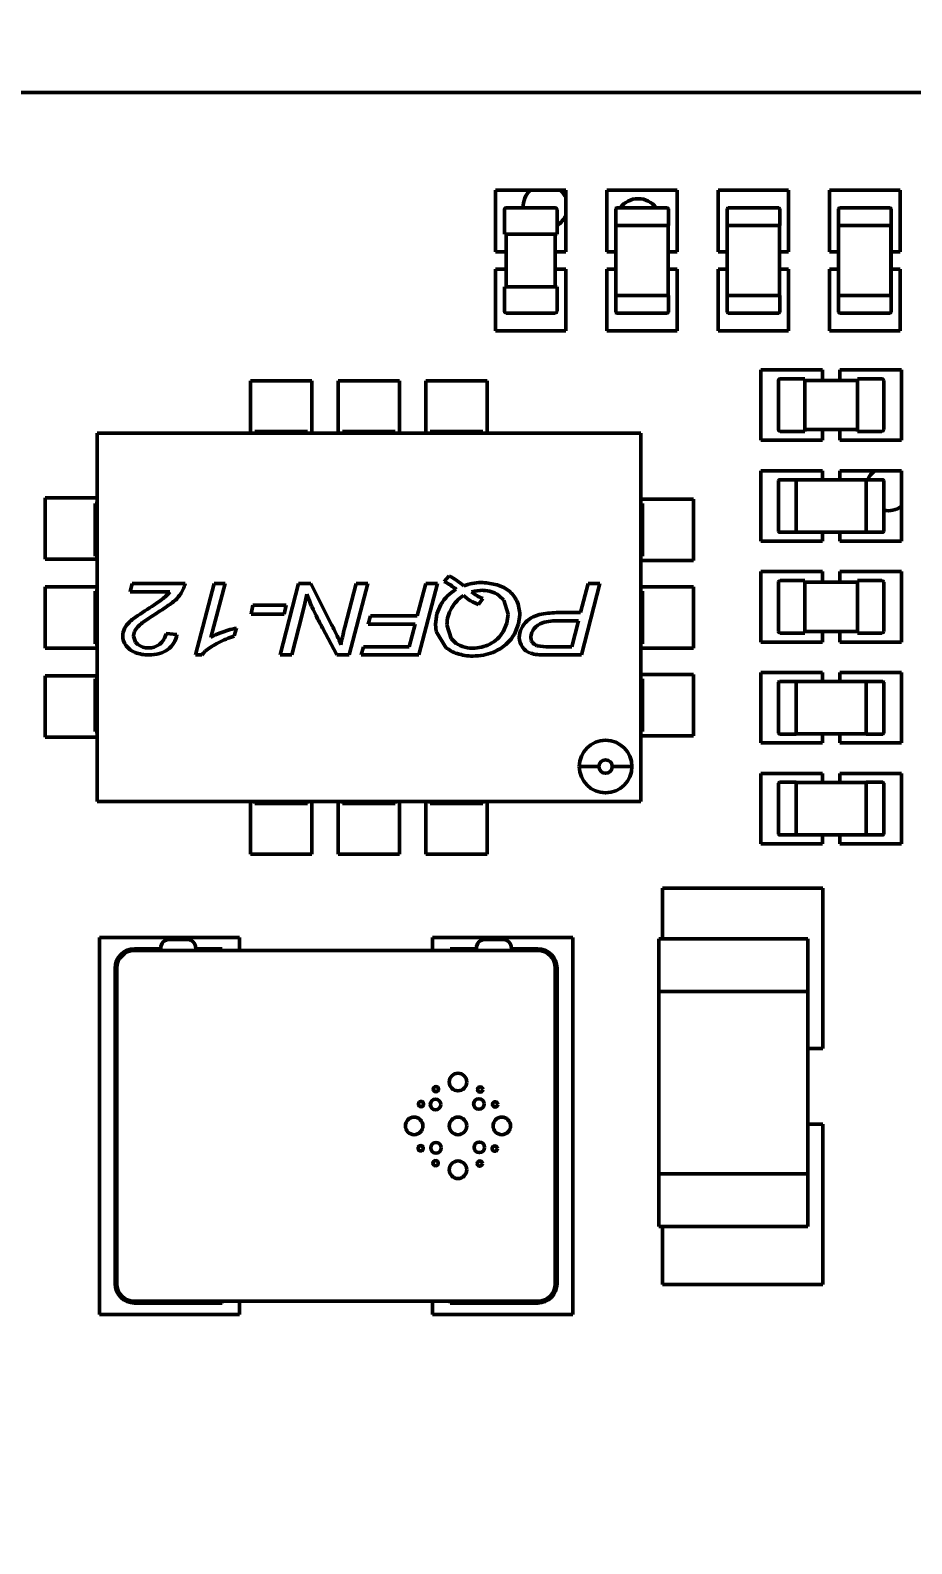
# Model space of a CAD drawing. Header units: millimetres. Extents: x 22 to 202, y 169 to 282.
# Drawn here: x 129.21 to 134.24, y 229.11 to 237.74 of the extents above; entities that cross this region are included whole.
import ezdxf

# ---------------------------------------------------------------- set-up
doc = ezdxf.new("R2010")
doc.units = ezdxf.units.MM
doc.header["$LTSCALE"] = 0.75
doc.layers.add('FD_Dimensions', color=7, linetype='Continuous', lineweight=25)
doc.layers.add('Visible', color=7, linetype='Continuous', lineweight=50)
doc.styles.get("Standard").update_dxf_attribs({"font": 'arial.ttf'})
doc.dimstyles.new('Dim-ISO-25', dxfattribs={"dimtxt": 2.5, "dimasz": 2.5, "dimexe": 1.5, "dimexo": 0, "dimgap": 1, "dimtad": 1, "dimzin": 4, "dimdsep": 46, "dimtxsty": 'Standard', "dimblk": 'OPEN90', "dimcen": 0, "dimazin": 1, "dimtp": 0.1, "dimtm": 0.1, "dimtfac": 0.72, "dimtmove": 0, "dimatfit": 3, "dimfxl": 1, "dimtzin": 4, "dimarcsym": 0})

# ---------------------------------------------------------------- blocks, each defined once
blk = doc.blocks.new('_Open90')
at = {"color": 0, "linetype": 'ByBlock', "lineweight": -2}
for p, q in [((-0.5, 0.5), (0, 0)), ((0, 0), (-1, 0)), ((0, 0), (-0.5, -0.5))]:
    blk.add_line(p, q, dxfattribs=at)
blk = doc.blocks.new('*D28')
at = {"layer": 'Defpoints', "color": 0, "transparency": 16777216}
for p in [(170.550528, 263.135658), (200.052214, 263.135658), (124.449775, 178.627866)]:
    blk.add_point(p, dxfattribs=at)
at = {"layer": 'FD_Dimensions', "color": 0, "lineweight": -2, "transparency": 16777216}
for p, q in [((170.550528, 263.135658), (201.552214, 263.135658)), ((200.052214, 181.127866), (200.052214, 260.635658)), ((124.449775, 178.627866), (201.552214, 178.627866))]:
    blk.add_line(p, q, dxfattribs=at)
at = {"layer": 'FD_Dimensions', "color": 0, "lineweight": -2, "transparency": 16777216, "xscale": 2.5, "yscale": 2.5, "zscale": 2.5}
for p, rotation in [((200.052214, 263.135658), 90), ((200.052214, 178.627866), 270)]:
    blk.add_blockref('_Open90', p, dxfattribs=dict(at, rotation=rotation))
at = {"layer": 'FD_Dimensions', "color": 0, "transparency": 16777216, "insert": (197.774947, 227.099634), "char_height": 2.5, "attachment_point": 5, "rotation": 90}
blk.add_mtext('84.51mm', dxfattribs=at)

msp = doc.modelspace()

# ---------------------------------------------------------------- linework, layer by layer
at = {"layer": 'Visible'}
for p, q in [((95.3515, 237.3855), (136.3515, 237.3855)), ((131.8616, 236.8283), (131.8616, 236.4767)), ((132.2632, 236.8283), (131.8616, 236.8283)), ((132.2632, 236.4767), (132.2632, 236.8283)), ((132.4966, 236.8283), (132.4966, 236.4767)), ((132.8982, 236.8283), (132.4966, 236.8283)), ((132.8982, 236.4767), (132.8982, 236.8283)), ((133.1316, 236.8283), (133.1316, 236.4767)), ((133.5332, 236.8283), (133.1316, 236.8283)), ((133.5332, 236.4767), (133.5332, 236.8283)), ((133.7666, 236.8283), (133.7666, 236.4767)), ((134.1682, 236.8283), (133.7666, 236.8283)), ((134.1682, 236.4767), (134.1682, 236.8283)), ((131.9124, 236.5775), (131.9124, 236.7175)), ((131.9224, 236.7275), (132.2024, 236.7275)), ((132.2124, 236.7175), (132.2124, 236.5775)), ((132.5474, 236.6275), (132.5474, 236.7225)), ((132.5524, 236.7275), (132.8424, 236.7275)), ((132.8474, 236.7225), (132.8474, 236.6275)), ((133.1824, 236.6275), (133.1824, 236.7225)), ((133.1874, 236.7275), (133.4774, 236.7275)), ((133.4824, 236.7225), (133.4824, 236.6275)), ((133.8174, 236.6275), (133.8174, 236.7225)), ((133.8224, 236.7275), (134.1124, 236.7275)), ((134.1174, 236.7225), (134.1174, 236.6275)), ((132.5474, 236.6275), (132.5524, 236.6275)), ((132.5479, 236.6275), (132.5479, 236.2275)), ((132.5484, 236.2275), (132.5484, 236.6275)), ((132.5524, 236.6275), (132.8424, 236.6275)), ((132.8274, 236.6275), (132.5674, 236.6275)), ((132.8424, 236.6275), (132.8474, 236.6275)), ((132.8464, 236.6275), (132.8464, 236.2275)), ((132.8469, 236.2275), (132.8469, 236.6275)), ((133.1824, 236.6275), (133.1874, 236.6275)), ((133.1829, 236.6275), (133.1829, 236.2275)), ((133.1834, 236.2275), (133.1834, 236.6275)), ((133.1874, 236.6275), (133.4774, 236.6275)), ((133.4624, 236.6275), (133.2024, 236.6275)), ((133.4774, 236.6275), (133.4824, 236.6275)), ((133.4814, 236.6275), (133.4814, 236.2275)), ((133.4819, 236.2275), (133.4819, 236.6275)), ((133.8174, 236.6275), (133.8224, 236.6275)), ((133.8179, 236.6275), (133.8179, 236.2275)), ((133.8184, 236.2275), (133.8184, 236.6275)), ((133.8224, 236.6275), (134.1124, 236.6275)), ((134.0974, 236.6275), (133.8374, 236.6275)), ((134.1124, 236.6275), (134.1174, 236.6275)), ((134.1164, 236.6275), (134.1164, 236.2275)), ((134.1169, 236.2275), (134.1169, 236.6275)), ((131.9124, 236.5775), (131.9224, 236.5775)), ((132.2024, 236.5775), (131.9224, 236.5775)), ((131.9224, 236.5775), (131.9224, 236.2775)), ((132.2024, 236.5775), (132.2124, 236.5775)), ((132.2024, 236.5775), (132.2024, 236.2775)), ((131.8616, 236.4767), (131.9224, 236.4767)), ((132.2024, 236.4767), (132.2632, 236.4767)), ((132.4966, 236.4767), (132.5479, 236.4767)), ((132.8469, 236.4767), (132.8982, 236.4767)), ((133.1316, 236.4767), (133.1829, 236.4767)), ((133.4819, 236.4767), (133.5332, 236.4767)), ((133.7666, 236.4767), (133.8179, 236.4767)), ((134.1169, 236.4767), (134.1682, 236.4767)), ((131.8616, 236.3782), (131.8616, 236.0266)), ((131.9224, 236.3782), (131.8616, 236.3782)), ((132.2632, 236.3782), (132.2024, 236.3782)), ((132.2632, 236.0266), (132.2632, 236.3782)), ((132.4966, 236.3782), (132.4966, 236.0266)), ((132.5479, 236.3782), (132.4966, 236.3782)), ((132.8982, 236.3782), (132.8469, 236.3782)), ((132.8982, 236.0266), (132.8982, 236.3782)), ((133.1316, 236.3782), (133.1316, 236.0266)), ((133.1829, 236.3782), (133.1316, 236.3782)), ((133.5332, 236.3782), (133.4819, 236.3782)), ((133.5332, 236.0266), (133.5332, 236.3782)), ((133.7666, 236.3782), (133.7666, 236.0266)), ((133.8179, 236.3782), (133.7666, 236.3782)), ((134.1682, 236.3782), (134.1169, 236.3782)), ((134.1682, 236.0266), (134.1682, 236.3782)), ((131.9124, 236.2775), (131.9224, 236.2775)), ((131.9124, 236.2775), (131.9124, 236.1375)), ((132.2024, 236.2775), (131.9224, 236.2775)), ((132.2024, 236.2775), (132.2124, 236.2775)), ((132.2124, 236.1375), (132.2124, 236.2775)), ((132.5474, 236.1325), (132.5474, 236.2275)), ((132.5524, 236.2275), (132.5474, 236.2275)), ((132.8424, 236.2275), (132.5524, 236.2275)), ((132.5674, 236.2275), (132.8274, 236.2275)), ((132.8474, 236.2275), (132.8424, 236.2275)), ((132.8474, 236.2275), (132.8474, 236.1325)), ((133.1824, 236.1325), (133.1824, 236.2275)), ((133.1874, 236.2275), (133.1824, 236.2275)), ((133.4774, 236.2275), (133.1874, 236.2275)), ((133.2024, 236.2275), (133.4624, 236.2275)), ((133.4824, 236.2275), (133.4774, 236.2275)), ((133.4824, 236.2275), (133.4824, 236.1325)), ((133.8174, 236.1325), (133.8174, 236.2275)), ((133.8224, 236.2275), (133.8174, 236.2275)), ((134.1124, 236.2275), (133.8224, 236.2275)), ((133.8374, 236.2275), (134.0974, 236.2275)), ((134.1174, 236.2275), (134.1124, 236.2275)), ((134.1174, 236.2275), (134.1174, 236.1325)), ((131.9224, 236.1275), (132.2024, 236.1275)), ((132.8424, 236.1275), (132.5524, 236.1275)), ((133.4774, 236.1275), (133.1874, 236.1275)), ((134.1124, 236.1275), (133.8224, 236.1275)), ((131.8616, 236.0266), (132.2632, 236.0266)), ((132.4966, 236.0266), (132.8982, 236.0266)), ((133.1316, 236.0266), (133.5332, 236.0266)), ((133.7666, 236.0266), (134.1682, 236.0266)), ((133.3743, 235.8033), (133.3743, 235.4017)), ((133.7259, 235.8033), (133.3743, 235.8033)), ((133.7259, 235.7425), (133.7259, 235.8033)), ((133.8244, 235.8033), (133.8244, 235.7425)), ((134.176, 235.8033), (133.8244, 235.8033)), ((134.176, 235.4017), (134.176, 235.8033)), ((130.4645, 235.7417), (130.4645, 235.4416)), ((130.8145, 235.7417), (130.4645, 235.7417)), ((130.8145, 235.4416), (130.8145, 235.7417)), ((130.9646, 235.7417), (130.9646, 235.4416)), ((131.3147, 235.7417), (130.9646, 235.7417)), ((131.3147, 235.4416), (131.3147, 235.7417)), ((131.4645, 235.7417), (131.4645, 235.4416)), ((131.8145, 235.7417), (131.4645, 235.7417)), ((131.8145, 235.4416), (131.8145, 235.7417)), ((133.4752, 235.7425), (133.4752, 235.4625)), ((133.6252, 235.7525), (133.4852, 235.7525)), ((133.6252, 235.7525), (133.6252, 235.7425)), ((133.9252, 235.7425), (133.6252, 235.7425)), ((133.6252, 235.4625), (133.6252, 235.7425)), ((133.9252, 235.7525), (133.9252, 235.7425)), ((133.9252, 235.7525), (134.0652, 235.7525)), ((133.9252, 235.4625), (133.9252, 235.7425)), ((134.0752, 235.7425), (134.0752, 235.4625)), ((132.6894, 235.4416), (129.5894, 235.4416)), ((129.5894, 235.4416), (129.5894, 233.3416)), ((129.5894, 233.3416), (129.5894, 235.4416)), ((129.5894, 235.4416), (132.6894, 235.4416)), ((130.4894, 235.4416), (130.4894, 235.4516)), ((130.7894, 235.4516), (130.4894, 235.4516)), ((130.4894, 235.4516), (130.4894, 235.4416)), ((130.4894, 235.4516), (130.7894, 235.4516)), ((130.7894, 235.4416), (130.7894, 235.4516)), ((130.7894, 235.4516), (130.7894, 235.4416)), ((130.9894, 235.4416), (130.9894, 235.4516)), ((131.2894, 235.4516), (130.9894, 235.4516)), ((130.9894, 235.4516), (130.9894, 235.4416)), ((130.9894, 235.4516), (131.2894, 235.4516)), ((131.2894, 235.4416), (131.2894, 235.4516)), ((131.2894, 235.4516), (131.2894, 235.4416)), ((131.4894, 235.4416), (131.4894, 235.4516)), ((131.7894, 235.4516), (131.4894, 235.4516)), ((131.4894, 235.4516), (131.4894, 235.4416)), ((131.4894, 235.4516), (131.7894, 235.4516)), ((131.7894, 235.4416), (131.7894, 235.4516)), ((131.7894, 235.4516), (131.7894, 235.4416)), ((132.6894, 233.3416), (132.6894, 235.4416)), ((132.6894, 235.4416), (132.6894, 233.3416)), ((133.4852, 235.4525), (133.6252, 235.4525)), ((133.9252, 235.4625), (133.6252, 235.4625)), ((133.6252, 235.4625), (133.6252, 235.4525)), ((133.7259, 235.4017), (133.7259, 235.4625)), ((133.8244, 235.4625), (133.8244, 235.4017)), ((133.9252, 235.4625), (133.9252, 235.4525)), ((134.0652, 235.4525), (133.9252, 235.4525)), ((133.3743, 235.4017), (133.7259, 235.4017)), ((133.8244, 235.4017), (134.176, 235.4017)), ((133.3743, 235.2279), (133.3743, 234.8264)), ((133.7259, 235.2279), (133.3743, 235.2279)), ((133.4752, 234.8822), (133.4752, 235.1722)), ((133.4802, 235.1772), (133.5752, 235.1772)), ((133.5752, 235.1722), (133.5752, 235.1772)), ((133.9752, 235.1767), (133.5752, 235.1767)), ((133.5752, 235.1762), (133.9752, 235.1762)), ((133.5752, 234.8822), (133.5752, 235.1722)), ((133.7259, 235.1767), (133.7259, 235.2279)), ((133.8244, 235.2279), (133.8244, 235.1767)), ((134.176, 235.2279), (133.8244, 235.2279)), ((133.9752, 235.1772), (134.0702, 235.1772)), ((133.9752, 235.1772), (133.9752, 235.1722)), ((133.9752, 235.1722), (133.9752, 234.8822)), ((134.0752, 235.1722), (134.0752, 234.8822)), ((134.176, 234.8264), (134.176, 235.2279)), ((129.2932, 235.0747), (129.2932, 234.7246)), ((129.5894, 235.0747), (129.2932, 235.0747)), ((133.5752, 235.1572), (133.5752, 234.8972)), ((133.9752, 234.8972), (133.9752, 235.1572)), ((129.5894, 235.0416), (129.5794, 235.0416)), ((129.5794, 235.0416), (129.5894, 235.0416)), ((129.5794, 234.7416), (129.5794, 235.0416)), ((132.9897, 235.0665), (132.6894, 235.0665)), ((132.6894, 235.0416), (132.6994, 235.0416)), ((132.6994, 235.0416), (132.6894, 235.0416)), ((132.6994, 235.0416), (132.6994, 234.7416)), ((132.9897, 234.7165), (132.9897, 235.0665)), ((133.3743, 234.8264), (133.7259, 234.8264)), ((133.5752, 234.8772), (133.4802, 234.8772)), ((133.5752, 234.8772), (133.5752, 234.8822)), ((133.9752, 234.8782), (133.5752, 234.8782)), ((133.5752, 234.8777), (133.9752, 234.8777)), ((133.7259, 234.8264), (133.7259, 234.8777)), ((133.8244, 234.8777), (133.8244, 234.8264)), ((133.8244, 234.8264), (134.176, 234.8264)), ((133.9752, 234.8822), (133.9752, 234.8772)), ((134.0702, 234.8772), (133.9752, 234.8772)), ((129.5894, 234.7416), (129.5794, 234.7416)), ((129.5794, 234.7416), (129.5894, 234.7416)), ((132.6894, 234.7416), (132.6994, 234.7416)), ((132.6994, 234.7416), (132.6894, 234.7416)), ((129.2932, 234.7246), (129.5894, 234.7246)), ((132.6894, 234.7165), (132.9897, 234.7165)), ((133.3743, 234.6529), (133.3743, 234.2513)), ((133.7259, 234.6529), (133.3743, 234.6529)), ((133.7259, 234.5921), (133.7259, 234.6529)), ((133.8244, 234.6529), (133.8244, 234.5921)), ((134.176, 234.6529), (133.8244, 234.6529)), ((134.176, 234.2513), (134.176, 234.6529)), ((129.2932, 234.5667), (129.2932, 234.2166)), ((129.5894, 234.5667), (129.2932, 234.5667)), ((129.7781, 234.5379), (129.7902, 234.5845)), ((129.7902, 234.5845), (129.7781, 234.5379)), ((129.7902, 234.5845), (130.0914, 234.5845)), ((130.0914, 234.5845), (129.7902, 234.5845)), ((130.1501, 234.1781), (130.2567, 234.5845)), ((130.2567, 234.5845), (130.1501, 234.1781)), ((130.3194, 234.5845), (130.239, 234.2781)), ((130.239, 234.2781), (130.3194, 234.5845)), ((130.2567, 234.5845), (130.3194, 234.5845)), ((130.3194, 234.5845), (130.2567, 234.5845)), ((130.6329, 234.1781), (130.7384, 234.5845)), ((130.7384, 234.5845), (130.6329, 234.1781)), ((130.7384, 234.5845), (130.8089, 234.5845)), ((130.8089, 234.5845), (130.7384, 234.5845)), ((130.8089, 234.5845), (130.927, 234.3493)), ((130.927, 234.3493), (130.8089, 234.5845)), ((131.0033, 234.3368), (131.0668, 234.5845)), ((131.0668, 234.5845), (131.0033, 234.3368)), ((131.1338, 234.5845), (131.028, 234.1781)), ((131.028, 234.1781), (131.1338, 234.5845)), ((131.0668, 234.5845), (131.1338, 234.5845)), ((131.1338, 234.5845), (131.0668, 234.5845)), ((131.4157, 234.4003), (131.4637, 234.5845)), ((131.4637, 234.5845), (131.4157, 234.4003)), ((131.5307, 234.5845), (131.425, 234.1781)), ((131.425, 234.1781), (131.5307, 234.5845)), ((131.4637, 234.5845), (131.5307, 234.5845)), ((131.5307, 234.5845), (131.4637, 234.5845)), ((131.5682, 234.5972), (131.5975, 234.6289)), ((131.5975, 234.6289), (131.5682, 234.5972)), ((132.3467, 234.4194), (132.3897, 234.5845)), ((132.3897, 234.5845), (132.3467, 234.4194)), ((132.4567, 234.5845), (132.351, 234.1781)), ((132.351, 234.1781), (132.4567, 234.5845)), ((132.3897, 234.5845), (132.4567, 234.5845)), ((132.4567, 234.5845), (132.3897, 234.5845)), ((132.9897, 234.5667), (132.6894, 234.5667)), ((132.9897, 234.2166), (132.9897, 234.5667)), ((133.4752, 234.3121), (133.4752, 234.5921)), ((133.4852, 234.6021), (133.6252, 234.6021)), ((133.6252, 234.5921), (133.6252, 234.6021)), ((133.6252, 234.5921), (133.6252, 234.3121)), ((133.6252, 234.5921), (133.9252, 234.5921)), ((133.9252, 234.5921), (133.9252, 234.6021)), ((134.0652, 234.6021), (133.9252, 234.6021)), ((133.9252, 234.5921), (133.9252, 234.3121)), ((134.0752, 234.3121), (134.0752, 234.5921)), ((129.5894, 234.5416), (129.5794, 234.5416)), ((129.5794, 234.5416), (129.5894, 234.5416)), ((129.5794, 234.2416), (129.5794, 234.5416)), ((130.0042, 234.5379), (129.7781, 234.5379)), ((129.7781, 234.5379), (130.0042, 234.5379)), ((129.9137, 234.4626), (129.9343, 234.4763)), ((129.9343, 234.4763), (129.9137, 234.4626)), ((129.9343, 234.4763), (129.9498, 234.4871)), ((129.9498, 234.4871), (129.9343, 234.4763)), ((129.9498, 234.4871), (129.9614, 234.4957)), ((129.9614, 234.4957), (129.9498, 234.4871)), ((129.9614, 234.4957), (129.9682, 234.5011)), ((129.9682, 234.5011), (129.9614, 234.4957)), ((129.9682, 234.5011), (129.9702, 234.5027)), ((129.9702, 234.5027), (129.9682, 234.5011)), ((129.9702, 234.5027), (129.9774, 234.5088)), ((129.9774, 234.5088), (129.9702, 234.5027)), ((129.9774, 234.5088), (129.9893, 234.5201)), ((129.9893, 234.5201), (129.9774, 234.5088)), ((129.9893, 234.5201), (129.9981, 234.5299)), ((129.9981, 234.5299), (129.9893, 234.5201)), ((129.9981, 234.5299), (130.003, 234.5361)), ((130.003, 234.5361), (129.9981, 234.5299)), ((130.003, 234.5361), (130.0042, 234.5379)), ((130.0042, 234.5379), (130.003, 234.5361)), ((130.7744, 234.471), (130.7614, 234.4166)), ((130.7614, 234.4166), (130.7744, 234.471)), ((130.7862, 234.5252), (130.7744, 234.471)), ((130.7744, 234.471), (130.7862, 234.5252)), ((130.7917, 234.5098), (130.7862, 234.5252)), ((130.7862, 234.5252), (130.7866, 234.5241)), ((130.7866, 234.5241), (130.7917, 234.5098)), ((130.8001, 234.4872), (130.7917, 234.5098)), ((130.7917, 234.5098), (130.8001, 234.4872)), ((130.807, 234.4695), (130.8001, 234.4872)), ((130.8001, 234.4872), (130.807, 234.4695)), ((131.6789, 234.5166), (131.6863, 234.5106)), ((131.6863, 234.5106), (131.6789, 234.5166)), ((131.6863, 234.5106), (131.6995, 234.5004)), ((131.6995, 234.5004), (131.6863, 234.5106)), ((131.6995, 234.5004), (131.7103, 234.4926)), ((131.7103, 234.4926), (131.6995, 234.5004)), ((131.7103, 234.4926), (131.7192, 234.4868)), ((131.7192, 234.4868), (131.7103, 234.4926)), ((131.7192, 234.4868), (131.7231, 234.4844)), ((131.7231, 234.4844), (131.7192, 234.4868)), ((131.7231, 234.4844), (131.7308, 234.4801)), ((131.7308, 234.4801), (131.7231, 234.4844)), ((131.7308, 234.4801), (131.751, 234.4708)), ((131.751, 234.4708), (131.7308, 234.4801)), ((131.751, 234.4708), (131.7639, 234.4659)), ((131.7639, 234.4659), (131.751, 234.4708)), ((131.7639, 234.4659), (131.7884, 234.4998)), ((131.7884, 234.4998), (131.7639, 234.4659)), ((131.8806, 234.5173), (131.9087, 234.4908)), ((131.9087, 234.4908), (131.8806, 234.5173)), ((131.9087, 234.4908), (131.9339, 234.4114)), ((131.9339, 234.4114), (131.9087, 234.4908)), ((132.6894, 234.5416), (132.6994, 234.5416)), ((132.6994, 234.5416), (132.6894, 234.5416)), ((132.6994, 234.5416), (132.6994, 234.2416)), ((129.8822, 234.3857), (129.8691, 234.3769)), ((129.8691, 234.3769), (129.8822, 234.3857)), ((129.8995, 234.397), (129.8822, 234.3857)), ((129.8822, 234.3857), (129.8995, 234.397)), ((129.9099, 234.4036), (129.8995, 234.397)), ((129.8995, 234.397), (129.9099, 234.4036)), ((129.9014, 234.4547), (129.9137, 234.4626)), ((129.9137, 234.4626), (129.9014, 234.4547)), ((130.4676, 234.4109), (130.4782, 234.4617)), ((130.4782, 234.4617), (130.4676, 234.4109)), ((130.656, 234.4109), (130.4676, 234.4109)), ((130.4676, 234.4109), (130.656, 234.4109)), ((130.4782, 234.4617), (130.6687, 234.4617)), ((130.6687, 234.4617), (130.4782, 234.4617)), ((130.6687, 234.4617), (130.656, 234.4109)), ((130.656, 234.4109), (130.6687, 234.4617)), ((130.7614, 234.4166), (130.6998, 234.1781)), ((130.6998, 234.1781), (130.7614, 234.4166)), ((130.8129, 234.4557), (130.807, 234.4695)), ((130.807, 234.4695), (130.8129, 234.4557)), ((130.8155, 234.4499), (130.8129, 234.4557)), ((130.8129, 234.4557), (130.8155, 234.4499)), ((131.1362, 234.3537), (131.1489, 234.4003)), ((131.1489, 234.4003), (131.1362, 234.3537)), ((131.1489, 234.4003), (131.4157, 234.4003)), ((131.4157, 234.4003), (131.1489, 234.4003)), ((131.5191, 234.3535), (131.5268, 234.4123)), ((131.5268, 234.4123), (131.5191, 234.3535)), ((131.5268, 234.4123), (131.5501, 234.4663)), ((131.5501, 234.4663), (131.5268, 234.4123)), ((131.9339, 234.4114), (131.9268, 234.3588)), ((131.9268, 234.3588), (131.9339, 234.4114)), ((131.9995, 234.4067), (131.9933, 234.355)), ((131.9933, 234.355), (131.9995, 234.4067)), ((132.0498, 234.3784), (132.0647, 234.3888)), ((132.0647, 234.3888), (132.0498, 234.3784)), ((132.0647, 234.3888), (132.0766, 234.3954)), ((132.0766, 234.3954), (132.0647, 234.3888)), ((132.0766, 234.3954), (132.0812, 234.3975)), ((132.0812, 234.3975), (132.0766, 234.3954)), ((132.0812, 234.3975), (132.092, 234.4017)), ((132.092, 234.4017), (132.0812, 234.3975)), ((132.092, 234.4017), (132.1133, 234.408)), ((132.1133, 234.408), (132.092, 234.4017)), ((132.1133, 234.408), (132.1237, 234.4102)), ((132.1237, 234.4102), (132.1133, 234.408)), ((132.2212, 234.4194), (132.3467, 234.4194)), ((132.3467, 234.4194), (132.2212, 234.4194)), ((129.8002, 234.3045), (129.7983, 234.2969)), ((129.7983, 234.2969), (129.8002, 234.3045)), ((129.8032, 234.3119), (129.8002, 234.3045)), ((129.8002, 234.3045), (129.8032, 234.3119)), ((129.8051, 234.3154), (129.8032, 234.3119)), ((129.8032, 234.3119), (129.8051, 234.3154)), ((129.8465, 234.3605), (129.8428, 234.3576)), ((129.8428, 234.3576), (129.8435, 234.3582)), ((129.8435, 234.3582), (129.8465, 234.3605)), ((129.852, 234.3647), (129.8465, 234.3605)), ((129.8465, 234.3605), (129.852, 234.3647)), ((129.8593, 234.37), (129.852, 234.3647)), ((129.852, 234.3647), (129.8593, 234.37)), ((129.8691, 234.3769), (129.8593, 234.37)), ((129.8593, 234.37), (129.8691, 234.3769)), ((129.9834, 234.3011), (130.0448, 234.294)), ((130.0448, 234.294), (129.9834, 234.3011)), ((130.3838, 234.3305), (130.3722, 234.286)), ((130.3722, 234.286), (130.3838, 234.3305)), ((130.9571, 234.1781), (130.875, 234.3316)), ((130.875, 234.3316), (130.9571, 234.1781)), ((131.4036, 234.3537), (131.1362, 234.3537)), ((131.1362, 234.3537), (131.4036, 234.3537)), ((131.3701, 234.2246), (131.4036, 234.3537)), ((131.4036, 234.3537), (131.3701, 234.2246)), ((131.5234, 234.3112), (131.5191, 234.3535)), ((131.5191, 234.3535), (131.5234, 234.3112)), ((131.5785, 234.2211), (131.5234, 234.3112)), ((131.5234, 234.3112), (131.5785, 234.2211)), ((131.6094, 234.2708), (131.5847, 234.35)), ((131.5847, 234.35), (131.6094, 234.2708)), ((131.9268, 234.3588), (131.9055, 234.3104)), ((131.9055, 234.3104), (131.9268, 234.3588)), ((131.9933, 234.355), (131.9744, 234.3056)), ((131.9744, 234.3056), (131.9933, 234.355)), ((132.0421, 234.372), (132.0498, 234.3784)), ((132.0498, 234.3784), (132.0421, 234.372)), ((132.224, 234.3728), (132.3346, 234.3728)), ((132.3346, 234.3728), (132.224, 234.3728)), ((132.3346, 234.3728), (132.2961, 234.2246)), ((132.2961, 234.2246), (132.3346, 234.3728)), ((133.6252, 234.3021), (133.4852, 234.3021)), ((133.6252, 234.3021), (133.6252, 234.3121)), ((133.6252, 234.3121), (133.9252, 234.3121)), ((133.7259, 234.2513), (133.7259, 234.3121)), ((133.8244, 234.3121), (133.8244, 234.2513)), ((133.9252, 234.3021), (133.9252, 234.3121)), ((133.9252, 234.3021), (134.0652, 234.3021)), ((129.2932, 234.2166), (129.5894, 234.2166)), ((129.5894, 234.2416), (129.5794, 234.2416)), ((129.5794, 234.2416), (129.5894, 234.2416)), ((129.7973, 234.289), (129.7972, 234.2849)), ((129.7972, 234.2849), (129.7973, 234.289)), ((129.7972, 234.2849), (129.8091, 234.2503)), ((129.8091, 234.2503), (129.7972, 234.2849)), ((129.7983, 234.2969), (129.7973, 234.289)), ((129.7973, 234.289), (129.7983, 234.2969)), ((129.8091, 234.2503), (129.822, 234.2377)), ((129.822, 234.2377), (129.8091, 234.2503)), ((131.0962, 234.1781), (131.1089, 234.2246)), ((131.1089, 234.2246), (131.0962, 234.1781)), ((131.1089, 234.2246), (131.3701, 234.2246)), ((131.3701, 234.2246), (131.1089, 234.2246)), ((131.627, 234.2523), (131.6094, 234.2708)), ((131.6094, 234.2708), (131.627, 234.2523)), ((132.0632, 234.2763), (132.063, 234.2804)), ((132.063, 234.2804), (132.0632, 234.2763)), ((132.064, 234.2688), (132.0632, 234.2763)), ((132.0632, 234.2763), (132.064, 234.2688)), ((132.0655, 234.2624), (132.064, 234.2688)), ((132.064, 234.2688), (132.0655, 234.2624)), ((132.0676, 234.2568), (132.0655, 234.2624)), ((132.0655, 234.2624), (132.0676, 234.2568)), ((132.0703, 234.2519), (132.0676, 234.2568)), ((132.0676, 234.2568), (132.0703, 234.2519)), ((132.0724, 234.2489), (132.0703, 234.2519)), ((132.0703, 234.2519), (132.0724, 234.2488)), ((132.0747, 234.2462), (132.0724, 234.2489)), ((132.0724, 234.2488), (132.0747, 234.2462)), ((132.0792, 234.2417), (132.0747, 234.2462)), ((132.0747, 234.2462), (132.0792, 234.2417)), ((132.0845, 234.2377), (132.0792, 234.2417)), ((132.0792, 234.2417), (132.0845, 234.2377)), ((132.0906, 234.2342), (132.0845, 234.2377)), ((132.0845, 234.2377), (132.0906, 234.2342)), ((132.0968, 234.2315), (132.0906, 234.2342)), ((132.0906, 234.2342), (132.0968, 234.2315)), ((132.0998, 234.2304), (132.0968, 234.2315)), ((132.0968, 234.2315), (132.0998, 234.2304)), ((132.2961, 234.2246), (132.1671, 234.2246)), ((132.1671, 234.2246), (132.2961, 234.2246)), ((132.6894, 234.2416), (132.6994, 234.2416)), ((132.6994, 234.2416), (132.6894, 234.2416)), ((132.6894, 234.2166), (132.9897, 234.2166)), ((133.3743, 234.2513), (133.7259, 234.2513)), ((133.8244, 234.2513), (134.176, 234.2513)), ((130.1864, 234.1781), (130.1501, 234.1781)), ((130.1501, 234.1781), (130.1864, 234.1781)), ((130.187, 234.1787), (130.1864, 234.1781)), ((130.1864, 234.1781), (130.187, 234.1787)), ((130.1937, 234.1868), (130.187, 234.1787)), ((130.187, 234.1787), (130.1937, 234.1868)), ((130.2064, 234.1995), (130.1937, 234.1868)), ((130.1937, 234.1868), (130.2064, 234.1995)), ((130.2127, 234.2049), (130.2064, 234.1995)), ((130.2064, 234.1995), (130.2127, 234.2049)), ((130.6998, 234.1781), (130.6329, 234.1781)), ((130.6329, 234.1781), (130.6998, 234.1781)), ((131.028, 234.1781), (130.9571, 234.1781)), ((130.9571, 234.1781), (131.028, 234.1781)), ((131.425, 234.1781), (131.0962, 234.1781)), ((131.0962, 234.1781), (131.425, 234.1781)), ((132.351, 234.1781), (132.1417, 234.1781)), ((132.1417, 234.1781), (132.351, 234.1781)), ((129.2932, 234.0587), (129.2932, 233.7086)), ((129.5894, 234.0587), (129.2932, 234.0587)), ((129.5894, 234.0416), (129.5794, 234.0416)), ((129.5794, 234.0416), (129.5894, 234.0416)), ((129.5794, 233.7416), (129.5794, 234.0416)), ((132.9897, 234.0668), (132.6894, 234.0668)), ((132.6894, 234.0416), (132.6994, 234.0416)), ((132.6994, 234.0416), (132.6894, 234.0416)), ((132.6994, 234.0416), (132.6994, 233.7416)), ((132.9897, 233.7168), (132.9897, 234.0668)), ((133.3743, 234.0778), (133.3743, 233.6763)), ((133.7259, 234.0778), (133.3743, 234.0778)), ((133.7259, 234.0265), (133.7259, 234.0778)), ((133.8244, 234.0778), (133.8244, 234.0265)), ((134.176, 234.0778), (133.8244, 234.0778)), ((134.176, 233.6763), (134.176, 234.0778)), ((133.4752, 233.732), (133.4752, 234.022)), ((133.4802, 234.027), (133.5752, 234.027)), ((133.5752, 234.022), (133.5752, 234.027)), ((133.9752, 234.0265), (133.5752, 234.0265)), ((133.5752, 234.026), (133.9752, 234.026)), ((133.5752, 233.732), (133.5752, 234.022)), ((133.5752, 234.007), (133.5752, 233.747)), ((133.9752, 234.027), (134.0702, 234.027)), ((133.9752, 234.027), (133.9752, 234.022)), ((133.9752, 234.022), (133.9752, 233.732)), ((133.9752, 233.747), (133.9752, 234.007)), ((134.0752, 234.022), (134.0752, 233.732)), ((129.2932, 233.7086), (129.5894, 233.7086)), ((129.5894, 233.7416), (129.5794, 233.7416)), ((129.5794, 233.7416), (129.5894, 233.7416)), ((132.6894, 233.7416), (132.6994, 233.7416)), ((132.6994, 233.7416), (132.6894, 233.7416)), ((132.6894, 233.7168), (132.9897, 233.7168)), ((133.5752, 233.727), (133.4802, 233.727)), ((133.5752, 233.727), (133.5752, 233.732)), ((133.9752, 233.728), (133.5752, 233.728)), ((133.5752, 233.7275), (133.9752, 233.7275)), ((133.7259, 233.6763), (133.7259, 233.7275)), ((133.8244, 233.7275), (133.8244, 233.6763)), ((133.9752, 233.732), (133.9752, 233.727)), ((134.0702, 233.727), (133.9752, 233.727)), ((133.3743, 233.6763), (133.7259, 233.6763)), ((133.8244, 233.6763), (134.176, 233.6763)), ((132.3394, 233.5416), (132.4512, 233.5416)), ((132.4512, 233.5416), (132.3394, 233.5416)), ((132.5276, 233.5416), (132.6394, 233.5416)), ((132.6394, 233.5416), (132.5276, 233.5416)), ((133.3746, 233.5025), (133.3746, 233.1009)), ((133.7261, 233.5025), (133.3746, 233.5025)), ((133.4754, 233.1567), (133.4754, 233.4467)), ((133.4804, 233.4517), (133.5754, 233.4517)), ((133.5754, 233.4467), (133.5754, 233.4517)), ((133.9754, 233.4512), (133.5754, 233.4512)), ((133.5754, 233.4507), (133.9754, 233.4507)), ((133.5754, 233.1567), (133.5754, 233.4467)), ((133.7261, 233.4512), (133.7261, 233.5025)), ((133.8247, 233.5025), (133.8247, 233.4512)), ((134.1762, 233.5025), (133.8247, 233.5025)), ((133.9754, 233.4517), (134.0704, 233.4517)), ((133.9754, 233.4517), (133.9754, 233.4467)), ((133.9754, 233.4467), (133.9754, 233.1567)), ((134.0754, 233.4467), (134.0754, 233.1567)), ((134.1762, 233.1009), (134.1762, 233.5025)), ((133.5754, 233.4317), (133.5754, 233.1717)), ((133.9754, 233.1717), (133.9754, 233.4317)), ((129.5894, 233.3416), (132.6894, 233.3416)), ((132.6894, 233.3416), (129.5894, 233.3416)), ((130.4645, 233.3416), (130.4645, 233.0416)), ((130.4894, 233.3416), (130.4894, 233.3316)), ((130.4894, 233.3316), (130.4894, 233.3416)), ((130.4894, 233.3316), (130.7894, 233.3316)), ((130.7894, 233.3316), (130.4894, 233.3316)), ((130.7894, 233.3416), (130.7894, 233.3316)), ((130.7894, 233.3316), (130.7894, 233.3416)), ((130.8145, 233.0416), (130.8145, 233.3416)), ((130.9646, 233.3416), (130.9646, 233.0416)), ((130.9894, 233.3416), (130.9894, 233.3316)), ((130.9894, 233.3316), (130.9894, 233.3416)), ((130.9894, 233.3316), (131.2894, 233.3316)), ((131.2894, 233.3316), (130.9894, 233.3316)), ((131.2894, 233.3416), (131.2894, 233.3316)), ((131.2894, 233.3316), (131.2894, 233.3416)), ((131.3147, 233.0416), (131.3147, 233.3416)), ((131.4645, 233.3416), (131.4645, 233.0416)), ((131.4894, 233.3416), (131.4894, 233.3316)), ((131.4894, 233.3316), (131.4894, 233.3416)), ((131.4894, 233.3316), (131.7894, 233.3316)), ((131.7894, 233.3316), (131.4894, 233.3316)), ((131.7894, 233.3416), (131.7894, 233.3316)), ((131.7894, 233.3316), (131.7894, 233.3416)), ((131.8145, 233.0416), (131.8145, 233.3416)), ((133.3746, 233.1009), (133.7261, 233.1009)), ((133.5754, 233.1517), (133.4804, 233.1517)), ((133.5754, 233.1517), (133.5754, 233.1567)), ((133.9754, 233.1527), (133.5754, 233.1527)), ((133.5754, 233.1522), (133.9754, 233.1522)), ((133.7261, 233.1009), (133.7261, 233.1522)), ((133.8247, 233.1522), (133.8247, 233.1009)), ((133.8247, 233.1009), (134.1762, 233.1009)), ((133.9754, 233.1567), (133.9754, 233.1517)), ((134.0704, 233.1517), (133.9754, 233.1517)), ((130.4645, 233.0416), (130.8145, 233.0416)), ((130.9646, 233.0416), (131.3147, 233.0416)), ((131.4645, 233.0416), (131.8145, 233.0416)), ((132.813, 232.849), (132.813, 232.5594)), ((133.7274, 232.849), (132.813, 232.849)), ((133.7274, 231.9343), (133.7274, 232.849)), ((129.6024, 232.5675), (129.6024, 230.4174)), ((130.4025, 232.5675), (129.6024, 232.5675)), ((129.8024, 232.5025), (129.9524, 232.5025)), ((132.1024, 232.4925), (129.8024, 232.4925)), ((129.9524, 232.4925), (129.9524, 232.5062)), ((130.1024, 232.5562), (130.0024, 232.5562)), ((130.1524, 232.5062), (130.1524, 232.4925)), ((130.1524, 232.5025), (130.3024, 232.5025)), ((130.3024, 232.5025), (130.3024, 232.4925)), ((130.4025, 232.4925), (130.4025, 232.5675)), ((131.5024, 232.5675), (131.5024, 232.4925)), ((132.3025, 232.5675), (131.5024, 232.5675)), ((131.6024, 232.5025), (131.7524, 232.5025)), ((131.6024, 232.4925), (131.6024, 232.5025)), ((131.7524, 232.4925), (131.7524, 232.5062)), ((131.8024, 232.5562), (131.9024, 232.5562)), ((131.9524, 232.5062), (131.9524, 232.4925)), ((131.9524, 232.5025), (132.1024, 232.5025)), ((132.3025, 230.4174), (132.3025, 232.5675)), ((133.6428, 232.5594), (132.7928, 232.5594)), ((132.7928, 232.5594), (132.7928, 232.5519)), ((132.7928, 232.2594), (132.7928, 232.5519)), ((133.6428, 232.5594), (133.6428, 232.5519)), ((133.6428, 232.2594), (133.6428, 232.5519)), ((129.6924, 230.5925), (129.6924, 232.3925)), ((129.7024, 232.3925), (129.7024, 230.5925)), ((132.2024, 230.5925), (132.2024, 232.3925)), ((132.2124, 232.3925), (132.2124, 230.5925)), ((133.6428, 232.2594), (132.7928, 232.2594)), ((132.7928, 232.2594), (132.7928, 231.2194)), ((133.6428, 231.2194), (133.6428, 232.2594)), ((133.6428, 231.9343), (133.7274, 231.9343)), ((133.7274, 231.5028), (133.6428, 231.5028)), ((133.7274, 230.5881), (133.7274, 231.5028)), ((132.7928, 231.2194), (132.7928, 230.9269)), ((132.7928, 231.2194), (133.6428, 231.2194)), ((133.6428, 231.2194), (133.6428, 230.9269)), ((132.7928, 230.9194), (132.7928, 230.9269)), ((132.7928, 230.9194), (133.6428, 230.9194)), ((132.813, 230.9194), (132.813, 230.5881)), ((133.6428, 230.9194), (133.6428, 230.9269)), ((132.813, 230.5881), (133.7274, 230.5881)), ((129.6024, 230.4174), (130.4025, 230.4174)), ((129.8024, 230.4925), (132.1024, 230.4925)), ((130.3024, 230.4825), (129.8024, 230.4825)), ((130.3024, 230.4925), (130.3024, 230.4825)), ((130.4025, 230.4174), (130.4025, 230.4925)), ((131.5024, 230.4925), (131.5024, 230.4174)), ((131.5024, 230.4174), (132.3025, 230.4174)), ((131.6024, 230.4825), (131.6024, 230.4925)), ((132.1024, 230.4825), (131.6024, 230.4825))]:
    msp.add_line(p, q, dxfattribs=at)
at = {"layer": 'Visible', "extrusion": (0, 0, -1)}
msp.add_circle((-132.4894, 233.5416), 0.15, dxfattribs=at)
at = {"layer": 'Visible'}
for centre, radius in [((131.522, 231.7022), 0.015), ((131.6474, 231.7425), 0.05), ((131.7741, 231.7002), 0.015), ((131.4369, 231.6171), 0.015), ((131.5196, 231.6146), 0.03), ((131.7667, 231.6175), 0.03), ((131.8592, 231.6151), 0.015), ((131.3974, 231.4925), 0.05), ((131.6474, 231.4925), 0.05), ((131.8974, 231.4925), 0.05), ((131.4349, 231.3651), 0.015), ((131.5224, 231.3675), 0.03), ((131.7696, 231.3703), 0.03), ((131.8571, 231.363), 0.015), ((131.52, 231.28), 0.015), ((131.6474, 231.2425), 0.05), ((131.772, 231.2779), 0.015)]:
    msp.add_circle(centre, radius, dxfattribs=at)
for centre, radius, start, end in [((132.1462, 236.7353), 0.1267, 132.82216, 183.54999), ((132.1462, 236.7353), 0.1267, 22.65412, 47.17784), ((132.2024, 236.7175), 0.01, 0, 90), ((132.6751, 236.6528), 0.1267, 36.11324, 143.88676), ((132.8424, 236.7225), 0.005, 0, 90), ((133.4774, 236.7225), 0.005, 0, 90), ((134.1124, 236.7225), 0.005, 0, 90), ((132.1462, 236.7353), 0.1267, 301.47624, 337.34588), ((131.9224, 236.1375), 0.01, 180, 270), ((132.5524, 236.1325), 0.005, 180, 270), ((133.1874, 236.1325), 0.005, 180, 270), ((133.8224, 236.1325), 0.005, 180, 270), ((133.4852, 235.7425), 0.01, 90, 180), ((134.0652, 235.4625), 0.01, 270, 0), ((133.4802, 235.1722), 0.005, 90, 180), ((134.1003, 235.1272), 0.1267, 127.38358, 156.80325), ((134.1003, 235.1272), 0.1267, 258.56865, 306.66908), ((134.0702, 234.8822), 0.005, 270, 0), ((129.9029, 234.6312), 0.1942, 326.3667, 346.07585), ((131.4348, 234.3216), 0.3062, 48.72197, 64.17872), ((131.4299, 234.2996), 0.3695, 47.36144, 63.0245), ((131.783, 234.3088), 0.282, 90.92402, 111.38426), ((131.7736, 234.2533), 0.3376, 75.0923, 89.17838), ((131.813, 234.3771), 0.2079, 53.98649, 76.7917), ((133.4852, 234.5921), 0.01, 90, 180), ((129.6966, 234.892), 0.5255, 303.94151, 307.8518), ((129.887, 234.6516), 0.2189, 307.13332, 324.22592), ((131.767, 234.3328), 0.2547, 120.753, 148.38792), ((131.7862, 234.3464), 0.2012, 122.22222, 150.66469), ((131.7888, 234.3223), 0.2241, 89.28606, 106.7217), ((131.9123, 234.7879), 0.3136, 233.17088, 246.7432), ((131.7899, 234.3904), 0.1559, 54.42041, 89.375), ((131.8374, 234.4185), 0.1601, 25.06647, 52.34721), ((131.8141, 234.4084), 0.1855, 359.4492, 24.82641), ((129.8891, 234.2514), 0.1625, 125.08604, 136.29912), ((131.2893, 232.2581), 2.5984, 122.28624, 125.08604), ((127.8938, 237.5707), 3.7544, 302.47877, 303.94151), ((132.0907, 235.0326), 1.4021, 204.55692, 206.71223), ((133.6994, 235.8421), 3.203, 206.71223, 208.13818), ((131.7765, 234.3484), 0.1919, 149.78256, 179.50627), ((132.2211, 233.8948), 0.5245, 89.99256, 100.70465), ((129.8515, 234.2796), 0.1159, 133.54246, 176.76158), ((129.9428, 234.2301), 0.162, 128.12843, 148.22598), ((129.8725, 234.325), 0.1135, 309.89485, 347.84735), ((130.3866, 234.0456), 0.2754, 109.87902, 122.41399), ((130.5239, 233.666), 0.6791, 101.90606, 109.87902), ((129.6135, 233.652), 1.4871, 25.25187, 27.96165), ((132.0155, 234.0466), 1.053, 164.00214, 167.2364), ((131.7436, 234.4092), 0.1897, 296.95145, 328.60604), ((131.7658, 234.4156), 0.2358, 310.76933, 332.20129), ((132.1156, 234.2758), 0.1182, 153.21175, 179.02049), ((132.1326, 234.2712), 0.1355, 131.92796, 154.72159), ((132.1398, 234.2784), 0.0768, 139.74769, 178.51365), ((132.1668, 234.2565), 0.1115, 109.54748, 140.15435), ((132.2119, 234.0698), 0.3032, 87.71792, 105.77389), ((134.0652, 234.3121), 0.01, 270, 0), ((129.8318, 234.2882), 0.0961, 181.1965, 215.27973), ((129.8472, 234.3008), 0.116, 216.01923, 249.25816), ((129.8807, 234.3167), 0.0985, 233.38157, 271.24887), ((129.8841, 234.3232), 0.105, 269.33004, 305.66293), ((129.9159, 234.3149), 0.1306, 305.87016, 350.77166), ((130.5024, 233.8128), 0.4875, 117.05406, 126.45913), ((130.5454, 233.7532), 0.5602, 108.01096, 118.1961), ((130.1381, 233.8994), 0.9072, 21.7822, 25.25187), ((131.5492, 234.1522), 0.5749, 167.2364, 171.61406), ((131.7021, 234.3698), 0.1933, 230.26195, 252.19209), ((131.7201, 234.3613), 0.1434, 229.48181, 250.77389), ((131.7307, 234.3916), 0.1754, 250.77389, 270), ((131.7297, 234.4358), 0.2197, 270.25076, 297.02186), ((131.751, 234.4324), 0.2582, 291.65568, 310.82739), ((132.0911, 234.2777), 0.0937, 179.93774, 180), ((132.0911, 234.2777), 0.0937, 180, 215.87495), ((132.0949, 234.2798), 0.098, 215.56977, 249.22794), ((132.1563, 234.4924), 0.268, 257.81597, 272.29561), ((129.8819, 234.3854), 0.2074, 248.55763, 270.68574), ((129.8844, 234.402), 0.2239, 270, 286.03801), ((129.9046, 234.3319), 0.151, 286.03801, 305.60168), ((131.7323, 234.4637), 0.292, 252.19209, 270), ((131.7323, 234.5092), 0.3375, 270, 280.29022), ((131.7412, 234.4601), 0.2876, 280.29022, 291.44106), ((132.132, 234.4338), 0.2559, 253.69781, 272.178), ((133.4802, 234.022), 0.005, 90, 180), ((134.0702, 233.732), 0.005, 270, 0), ((132.4894, 233.5416), 0.15, 0, 180), ((132.4894, 233.5416), 0.15, 180, 0), ((133.4804, 233.4467), 0.005, 90, 180), ((134.0704, 233.1567), 0.005, 270, 0), ((129.8024, 232.3925), 0.1, 90, 180), ((132.1024, 232.3925), 0.1, 0, 90), ((129.8024, 230.5925), 0.1, 180, 270), ((132.1024, 230.5925), 0.1, 270, 0)]:
    msp.add_arc(centre, radius, start, end, dxfattribs=at)
at = {"layer": 'Visible', "extrusion": (0, 0, -1)}
for centre, radius, start, end in [((-131.9224, 236.7175), 0.01, 0, 90), ((-132.5524, 236.7225), 0.005, 0, 90), ((-133.1874, 236.7225), 0.005, 0, 90), ((-133.8224, 236.7225), 0.005, 0, 90), ((-132.2024, 236.1375), 0.01, 180, 270), ((-132.8424, 236.1325), 0.005, 180, 270), ((-133.4774, 236.1325), 0.005, 180, 270), ((-134.1124, 236.1325), 0.005, 180, 270), ((-134.0652, 235.7425), 0.01, 90, 180), ((-133.4852, 235.4625), 0.01, 270, 0), ((-134.0702, 235.1722), 0.005, 90, 180), ((-133.4802, 234.8822), 0.005, 270, 0), ((-129.9029, 234.6312), 0.1942, 193.92415, 213.6333), ((-131.4348, 234.3216), 0.3062, 115.82128, 131.27803), ((-131.4299, 234.2996), 0.3695, 116.9755, 132.63856), ((-131.783, 234.3088), 0.282, 68.61574, 89.07598), ((-131.7736, 234.2533), 0.3376, 90.82162, 104.9077), ((-131.813, 234.3771), 0.2079, 103.2083, 126.01351), ((-134.0652, 234.5921), 0.01, 90, 180), ((-129.6966, 234.892), 0.5255, 232.1482, 236.05849), ((-129.887, 234.6516), 0.2189, 215.77408, 232.86668), ((-131.767, 234.3328), 0.2547, 31.61208, 59.247), ((-131.7862, 234.3464), 0.2012, 29.33531, 57.77778), ((-131.7888, 234.3223), 0.2241, 73.2783, 90.71394), ((-131.9123, 234.7879), 0.3136, 293.2568, 306.82912), ((-131.7899, 234.3904), 0.1559, 90.625, 125.57959), ((-131.8374, 234.4185), 0.1601, 127.65279, 154.93353), ((-131.8141, 234.4084), 0.1855, 155.17359, 180.5508), ((-129.8891, 234.2514), 0.1625, 43.70088, 54.91396), ((-131.2893, 232.2581), 2.5984, 54.91396, 57.71375), ((-127.8938, 237.5707), 3.7544, 236.05849, 237.52123), ((-132.0907, 235.0326), 1.4021, 333.28777, 335.44308), ((-133.6994, 235.8421), 3.203, 331.86182, 333.28777), ((-131.7765, 234.3484), 0.1919, 0.49373, 30.21744), ((-132.2211, 233.8948), 0.5245, 79.29535, 90.00744), ((-129.8515, 234.2796), 0.1159, 3.23842, 46.45754), ((-129.9428, 234.2301), 0.162, 31.77402, 51.87157), ((-129.8725, 234.325), 0.1135, 192.15265, 230.10515), ((-130.3866, 234.0456), 0.2754, 57.58601, 70.12098), ((-130.5239, 233.666), 0.6791, 70.12098, 78.09394), ((-129.6135, 233.652), 1.4871, 152.03835, 154.74813), ((-132.0155, 234.0466), 1.053, 12.7636, 15.99786), ((-131.7436, 234.4092), 0.1897, 211.39397, 243.04855), ((-131.7658, 234.4156), 0.2358, 207.79871, 229.23067), ((-132.1156, 234.2758), 0.1182, 0.97951, 26.78825), ((-132.1326, 234.2712), 0.1355, 25.27841, 48.07204), ((-132.1398, 234.2784), 0.0768, 1.48635, 40.25231), ((-132.1668, 234.2565), 0.1115, 39.84565, 70.45252), ((-132.2119, 234.0698), 0.3032, 74.22611, 92.28208), ((-133.4852, 234.3121), 0.01, 270, 0), ((-129.8318, 234.2882), 0.0961, 324.72027, 358.8035), ((-129.8472, 234.3008), 0.116, 290.74184, 323.98077), ((-129.8807, 234.3167), 0.0985, 268.75113, 306.61843), ((-129.8841, 234.3232), 0.105, 234.33707, 270.66996), ((-129.9159, 234.3149), 0.1306, 189.22834, 234.12984), ((-130.5024, 233.8128), 0.4875, 53.54087, 62.94594), ((-130.5454, 233.7532), 0.5602, 61.8039, 71.98904), ((-130.1381, 233.8994), 0.9072, 154.74813, 158.2178), ((-131.5492, 234.1522), 0.5749, 8.38594, 12.7636), ((-131.7021, 234.3698), 0.1933, 287.80791, 309.73805), ((-131.7201, 234.3613), 0.1434, 289.22611, 310.51819), ((-131.7307, 234.3916), 0.1754, 270, 289.22611), ((-131.7297, 234.4358), 0.2197, 242.97814, 269.74924), ((-131.751, 234.4324), 0.2582, 229.17261, 248.34432), ((-132.0911, 234.2777), 0.0937, 324.12505, 0.06226), ((-132.0949, 234.2798), 0.098, 290.77206, 324.43023), ((-132.1563, 234.4924), 0.268, 267.70439, 282.18403), ((-129.8819, 234.3854), 0.2074, 269.31426, 291.44237), ((-129.8844, 234.402), 0.2239, 253.96199, 270), ((-129.9046, 234.3319), 0.151, 234.39832, 253.96199), ((-131.7323, 234.4637), 0.292, 270, 287.80791), ((-131.7323, 234.5092), 0.3375, 259.70978, 270), ((-131.7412, 234.4601), 0.2876, 248.55894, 259.70978), ((-132.132, 234.4338), 0.2559, 267.822, 286.30219), ((-134.0702, 234.022), 0.005, 90, 180), ((-133.4802, 233.732), 0.005, 270, 0), ((-132.4894, 233.5416), 0.0382, 0, 180), ((-132.4894, 233.5416), 0.0382, 180, 0), ((-134.0704, 233.4467), 0.005, 90, 180), ((-133.4804, 233.1567), 0.005, 270, 0), ((-129.8024, 232.3925), 0.11, 0, 90), ((-130.0024, 232.5062), 0.05, 0, 90), ((-130.1024, 232.5062), 0.05, 90, 180), ((-131.8024, 232.5062), 0.05, 0, 90), ((-131.9024, 232.5062), 0.05, 90, 180), ((-132.1024, 232.3925), 0.11, 90, 180), ((-129.8024, 230.5925), 0.11, 270, 0), ((-132.1024, 230.5925), 0.11, 180, 270)]:
    msp.add_arc(centre, radius, start, end, dxfattribs=at)

# ---------------------------------------------------------------- dimensions: what is measured, and where the dimension line sits
at = {"layer": 'FD_Dimensions'}
dim = msp.add_linear_dim(base=(200.0522, 263.1357), p1=(124.4498, 178.6279), p2=(170.5505, 263.1357), angle=90, dimstyle='Dim-ISO-25', override={"dimlfac": 1, "dimpost": 'mm'}, dxfattribs=at)
dim.commit()
dim.dimension.update_dxf_attribs({"geometry": '*D28', "text_midpoint": (200.0522, 227.0996), "dimtype": 160})

doc.saveas('drawing.dxf')
